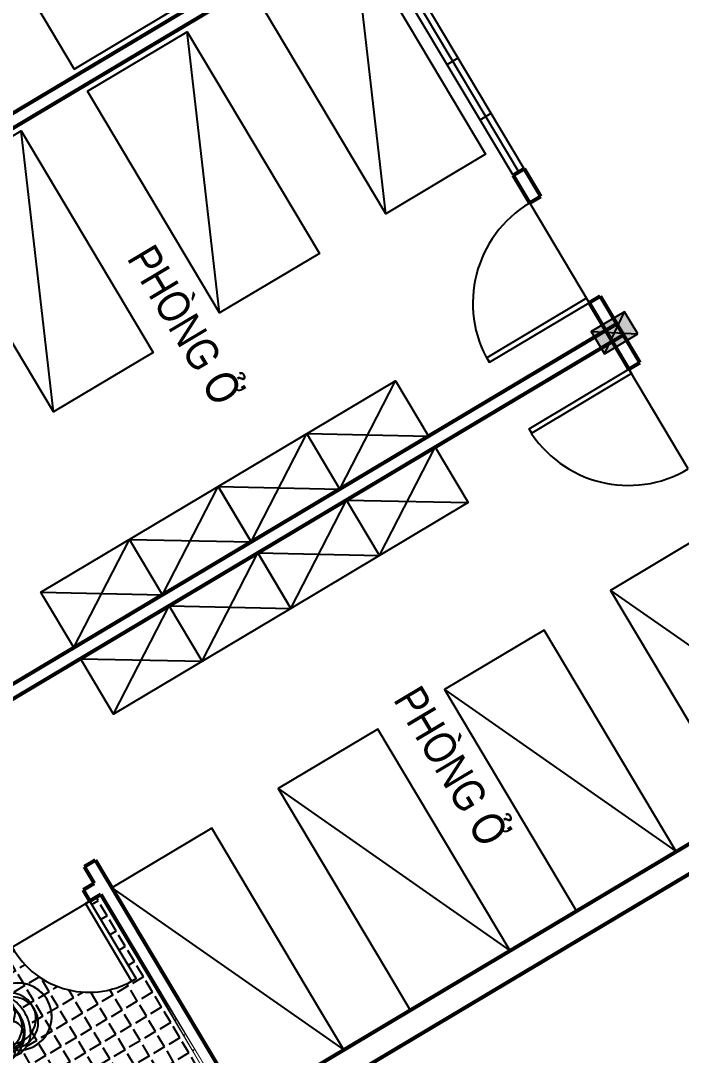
# Model space of a CAD drawing. Header units: millimetres. Extents: x 120 to 288, y 58 to 216.
# Drawn here: x 226.08 to 227.361, y 160.016 to 162.021 of the extents above; entities that cross this region are included whole.
import ezdxf

# ---------------------------------------------------------------- set-up
doc = ezdxf.new("R2010")
doc.units = ezdxf.units.MM
doc.header["$LTSCALE"] = 0.3
doc.header["$MEASUREMENT"] = 0
doc.linetypes.add('DASHDOTX2', pattern=[2, 1, -0.5, 0, -0.5])
doc.layers.get('0').update_dxf_attribs({"linetype": 'CONTINUOUS', "lineweight": 13})
doc.layers.get('DEFPOINTS').update_dxf_attribs({"linetype": 'CONTINUOUS', "lineweight": 13})
for name, color, linetype in [('KT', 8, 'CONTINUOUS'), ('LAYER 1', 1, 'CONTINUOUS'), ('LAYER1', 1, 'CONTINUOUS'), ('Layer2', 4, 'CONTINUOUS'), ('LAYER5', 5, 'CONTINUOUS'), ('LAYER7', 7, 'CONTINUOUS'), ('THIETBI', 25, 'CONTINUOUS'), ('TUONG', 7, 'CONTINUOUS')]:
    doc.layers.add(name, color=color, linetype=linetype)
doc.styles.add('HELVE-KT', font='vhelvcn.TTF')
doc.dimstyles.new('1-400', dxfattribs={"dimtxt": 0.2, "dimasz": 0.12, "dimexe": 0.12, "dimexo": 0.2, "dimgap": 0.12, "dimtad": 1, "dimdec": 3, "dimlfac": 4, "dimzin": 4, "dimdsep": 46, "dimtxsty": 'HELVE-KT', "dimblk1": 'DOT', "dimblk2": 'DOT', "dimsah": 1, "dimcen": -0.18, "dimadec": 3, "dimazin": 0, "dimtfac": 1, "dimtdec": 3, "dimtmove": 2, "dimatfit": 3, "dimldrblk": 'DOT', "dimfxl": 0, "dimtolj": 1, "dimtzin": 4, "dimarcsym": 0})

# ---------------------------------------------------------------- blocks, each defined once
blk = doc.blocks.new('la')
at = {"layer": 'THIETBI', "linetype": 'Continuous'}
for p, q in [((-5933.44379870165, 607096.9278938042), (-5954.657236116378, 607330.2757053494)), ((-5700.095987156405, 607278.0555106837), (-5734.787105645424, 607278.0555106837)), ((-5700.095987156405, 607309.1017654629), (-5700.095987156405, 607252.294578268)), ((-5665.404868668316, 607278.0555106837), (-5700.095987156405, 607278.0555106837)), ((-5445.534738199225, 607330.2757053494), (-5466.748175613953, 607096.9278938042)), ((-5944.168579871206, 607224.2085182804), (-5944.168579871206, 607229.5737794738)), ((-5759.493611915408, 607200.4494683815), (-5715.012812269291, 607200.4494683815)), ((-5759.493611915408, 607183.478718451), (-5759.493611915408, 607200.4494683815)), ((-5719.692424225992, 607191.9640934139), (-5727.825761422886, 607191.9640934139)), ((-5710.190800530276, 607249.5658061604), (-5715.470036458595, 607195.7922466656)), ((-5684.721937854214, 607195.7922466656), (-5690.001173785327, 607249.5658061604)), ((-5685.179162046312, 607200.4494683815), (-5640.698362400195, 607200.4494683815)), ((-5672.366212892717, 607191.9640934139), (-5680.499550089611, 607191.9640934139)), ((-5640.698362400195, 607200.4494683815), (-5640.698362400195, 607183.478718451)), ((-5456.023394444397, 607229.5737794738), (-5456.023394444397, 607224.2085182804)), ((-5700.095987156405, 607139.3547686327), (-5859.314830218813, 607139.3547686327)), ((-5859.31483021858, 607122.3840186977), (-5540.877144096539, 607122.3840186978)), ((-5759.493611915408, 607166.5079685205), (-5759.493611915408, 607183.478718451)), ((-5700.095987156405, 607166.5079685205), (-5759.493611915408, 607166.5079685205)), ((-5727.825761422886, 607174.9933434834), (-5672.366212892717, 607174.9933434834)), ((-5725.552112052588, 607183.478718451), (-5716.678920921309, 607183.478718451)), ((-5640.698362400195, 607166.5079685205), (-5700.095987156405, 607166.5079685205)), ((-5540.87714409679, 607139.3547686327), (-5700.095987156405, 607139.3547686327)), ((-5674.639862261152, 607183.478718451), (-5683.513053392431, 607183.478718451)), ((-5640.698362400195, 607183.478718451), (-5640.698362400195, 607166.5079685205)), ((-5466.748175613953, 607096.9278938042), (-5933.44379870165, 607096.9278938042))]:
    blk.add_line(p, q, dxfattribs=at)
for centre, radius in [((-5700.095987156172, 607278.0555106841), 21.21343741315687), ((-5700.095987156172, 607278.0555106841), 16.9707499305255), ((-5742.522861982834, 607183.4787184515), 16.9707499305255), ((-5657.669112330441, 607183.4787184515), 16.9707499305255)]:
    blk.add_circle(centre, radius, dxfattribs=at)
for centre, radius, start, end in [((-5744.464750194129, 607315.4400154066), 151.686082919052, 126.1394149328383, 150.4377224630194), ((-5716.921617746491, 607277.7234812875), 198.3889853030901, 106.8298526196501, 126.1394149328383), ((-5698.920439606671, 607218.2127808502), 260.5626604476124, 90, 106.8298526196501), ((-5698.920439606671, 607218.2127808502), 260.5626604477563, 73.17014738034992, 90), ((-5680.919261464987, 607277.7234812875), 198.3889853030873, 53.86058506716174, 73.17014738034992), ((-5653.376129020144, 607315.4400154066), 151.686082919055, 29.56227753698059, 53.86058506716174), ((-5786.622446788613, 607339.3522209723), 103.2189295367069, 150.4377224630194, 180), ((-5611.218432424728, 607339.3522209723), 103.2189295367252, 0, 29.56227753698059), ((-5809.756896741826, 607330.2757053499), 144.9003393737205, 180, 190.3888578116886), ((-5786.622446788613, 607339.3522209723), 103.2189295367414, 180, 209.5622775369806), ((-5744.464750194129, 607363.2644265287), 151.6860829190531, 209.5622775369806, 233.8605850671617), ((-5653.376129020144, 607363.2644265287), 151.686082919052, 306.1394149328383, 330.4377224630194), ((-5611.218432424728, 607339.3522209723), 103.2189295367332, 330.4377224630194, 0), ((-5859.31483021858, 607224.2085182809), 84.85374965263226, 180, 270), ((-5716.921617746491, 607400.9809606525), 198.3889853029024, 233.8605850671617, 253.1701473803499), ((-5698.920439606671, 607460.4916610897), 260.5626604475996, 253.1701473803499, 266.458658478582), ((-5719.692424225759, 607196.2067809005), 4.242687482640058, 270, 354.3929373133142), ((-5700.095987156172, 607232.2578273343), 20.03675093646151, 59.74728664221707, 120.2527133577829), ((-5698.920439606671, 607460.4916610897), 260.5626604477354, 273.0264019199498, 286.8298526196501), ((-5680.499550089378, 607196.2067809005), 4.242687482625124, 185.6070626866857, 270), ((-5680.919261464987, 607400.9809606525), 198.3889853030186, 286.8298526196501, 306.1394149328383), ((-5540.877144096557, 607224.2085182809), 84.85374965263226, 270, 0), ((-5859.31483021858, 607224.2085182809), 101.8244995831652, 218.2452544057623, 270), ((-5540.877144096557, 607224.2085182809), 101.8244995831627, 270, 321.7547455942377)]:
    blk.add_arc(centre, radius, start, end, dxfattribs=at)
blk.add_spline([(-5445.534738204817, 607330.275705352), (-5488.399266112272, 607435.7992354915), (-5558.166908814947, 607489.0372223724), (-5649.338553096775, 607517.3672669327), (-5750.853421221862, 607517.367266933), (-5842.025065503458, 607489.0372223728), (-5911.792708206598, 607435.7992354913), (-5950.069890455718, 607366.4471325721), (-5954.657236119176, 607330.275705352)], degree=3, dxfattribs=at)
blk = doc.blocks.new('NXM')
at = {"layer": 'LAYER7', "ltscale": 5}
h = blk.add_hatch(color=256, dxfattribs=at)
h.paths.add_polyline_path([(-121870.6697759322, 340595.8600438889), (-121870.8697759322, 340595.860043889), (-121870.7697759322, 340595.710043889)])
h.paths.add_polyline_path([(-121870.7697759322, 340595.710043889), (-121870.6697759322, 340595.560043889), (-121870.6697759322, 340595.8600438889)])
h.paths.add_polyline_path([(-121870.8697759322, 340595.860043889), (-121870.8697759322, 340595.5600438889), (-121870.7697759322, 340595.710043889)])
h.paths.add_polyline_path([(-121870.7697759322, 340595.7100438889), (-121870.8697759322, 340595.5600438889), (-121870.6697759322, 340595.5600438889)])
at = {"layer": 'THIETBI', "ltscale": 5}
h = blk.add_hatch(dxfattribs=at)
h.set_pattern_fill('ANGLE', color=256, scale=0.5, angle=-1.272221872585407e-14, style=0)
h.set_pattern_definition([(360, (-121874.4697759321, 340601.360043889), (3.367778697655221e-17, 0.1375), [0.1, -0.0375]), (90, (-121874.4697759321, 340601.360043889), (-0.1375, 4.209723372069027e-17), [0.1, -0.0375])])
edge = h.paths.add_edge_path()
edge.add_line((-121872.4697759321, 340602.760043889), (-121872.7205527539, 340602.7600438891))
edge.add_line((-121872.720552754, 340602.7600438891), (-121872.7017179399, 340602.5528609459))
edge.add_ellipse((-121872.8442428671, 340602.5267314312), major_axis=(0.1024600082988851, 0.102460008298885), ratio=0.9999999988555627, start_angle=314.9999999672143, end_angle=325.38885719026274, ccw=False)
edge.add_spline(control_points=[(-121872.6993425293, 340602.5267314312), (-121872.7002680887, 340602.5145390905), (-121872.7032044801, 340602.4758581764), (-121872.7404198005, 340602.4150105864), (-121872.8118297649, 340602.3619420101), (-121872.9045043931, 340602.3346352747), (-121873.0035365723, 340602.3345577035), (-121873.0949407329, 340602.3621530537), (-121873.180861982, 340602.4212287593), (-121873.1985018905, 340602.4886509526), (-121873.2084650218, 340602.5267314312)], knot_values=[0, 0, 0, 0, 36.4611558699869, 115.6751499635459, 203.4350907996118, 298.9068674971734, 400.42173562226, 495.8935123201131, 583.653453155385, 697.5507014357958, 697.5507014357958, 697.5507014357958, 697.5507014357958], degree=3, periodic=0)
edge.add_line((-121873.2084650217, 340602.5267314311), (-121873.1872547971, 340602.7600438891))
edge.add_line((-121873.1872547971, 340602.7600438891), (-121874.1697759322, 340602.760043889))
edge.add_line((-121874.1697759322, 340602.760043889), (-121874.1697759322, 340602.6783725178))
edge.add_line((-121874.1697759322, 340602.6783725178), (-121874.1309011455, 340602.6783725178))
edge.add_arc((-121874.0809011455, 340602.6783725178), 0.05000000000291038, 0, 180, ccw=False)
edge.add_arc((-121874.0809011455, 340602.6783725178), 0.05000000000291038, -180, 0, ccw=False)
edge.add_line((-121874.1309011455, 340602.6783725178), (-121874.1697759322, 340602.6783725178))
edge.add_line((-121874.1697759322, 340602.6783725178), (-121874.1697759322, 340602.3600438891))
edge.add_line((-121874.1697759322, 340602.3600438891), (-121874.4697759322, 340602.3600438891))
edge.add_line((-121874.4697759321, 340602.3600438891), (-121874.4697759321, 340602.0093094486))
edge.add_ellipse((-121874.4472759322, 340602.007340325), major_axis=(0.0159099025959166, 0.0159099025959166), ratio=0.9999999987998787, start_angle=45.00000003438089, end_angle=134.9999999656191, ccw=False)
edge.add_line((-121874.4472759307, 340602.029840325), (-121874.3122759332, 340602.0298403249))
edge.add_ellipse((-121874.3122759321, 340602.007340325), major_axis=(0.01590990257682279, 0.01590990257682279), ratio=0.9999999986131136, start_angle=314.99999996026867, end_angle=405.00000003973133, ccw=False)
edge.add_line((-121874.2897759321, 340602.0073403248), (-121874.2897759321, 340601.9342285646))
edge.add_ellipse((-121874.1402518191, 340601.6844258683), major_axis=(0.2058626336902669, 0.2058626336902668), ratio=0.9999999968645755, start_angle=60.073137736227125, end_angle=75.90342532722917, ccw=False)
edge.add_ellipse((-121874.1087533036, 340601.5674691903), major_axis=(0.2915102284462128, 0.2915102284462128), ratio=0.9999999988377523, start_angle=45.00000003329592, end_angle=60.0731376877938, ccw=False)
edge.add_ellipse((-121874.1087533036, 340601.5674691903), major_axis=(-0.2915102284462117, 0.2915102284462119), ratio=0.999999998837754, start_angle=-60.07313768779369, end_angle=-45.00000003329592, ccw=False)
edge.add_ellipse((-121874.0772547881, 340601.6844258683), major_axis=(0.2058626328327547, 0.2058626328327546), ratio=0.9999999969642842, start_angle=11.968452452006204, end_angle=29.926862413886226, ccw=False)
edge.add_ellipse((-121874.0292078831, 340601.7583225048), major_axis=(0.1435360015145572, 0.1435360015145571), ratio=0.9999999990923826, start_angle=347.49977491656864, end_angle=371.9684524286788, ccw=False)
edge.add_ellipse((-121873.9561888986, 340601.8048403249), major_axis=(0.08231639814443895, 0.08231639814443893), ratio=0.9999999992607727, start_angle=314.9999999788227, end_angle=347.4997749159088, ccw=False)
edge.add_ellipse((-121873.9561888986, 340601.8048403249), major_axis=(-0.08231639814443893, 0.08231639814443895), ratio=0.9999999992607727, start_angle=192.5002250840912, end_angle=225.0000000211773, ccw=False)
edge.add_ellipse((-121874.0292078831, 340601.8513581451), major_axis=(-0.1435360015145571, 0.1435360015145571), ratio=0.9999999990923838, start_angle=168.0315475713212, end_angle=192.5002250834314, ccw=False)
edge.add_ellipse((-121874.0772547881, 340601.9252547815), major_axis=(-0.2058626328327545, 0.2058626328327546), ratio=0.9999999969642844, start_angle=150.0731375861138, end_angle=168.0315475479937, ccw=False)
edge.add_ellipse((-121874.1087533036, 340602.0422114595), major_axis=(0.2915102284462128, 0.2915102284462128), ratio=0.9999999988377523, start_angle=225.0000000332959, end_angle=240.0731376877938, ccw=False)
edge.add_ellipse((-121874.1087533036, 340602.0422114595), major_axis=(-0.2915102284462117, 0.2915102284462119), ratio=0.999999998837754, start_angle=119.92686231220631, end_angle=134.9999999667041, ccw=False)
edge.add_ellipse((-121874.1402518191, 340601.9252547815), major_axis=(-0.2058626336902675, 0.2058626336902676), ratio=0.9999999968645723, start_angle=104.09657467277071, end_angle=119.92686226377279, ccw=False)
edge.add_line((-121874.2897759321, 340601.6754520853), (-121874.2897759321, 340601.6023403249))
edge.add_ellipse((-121874.3122759321, 340601.6023403248), major_axis=(0.0159099025959166, 0.0159099025959166), ratio=0.9999999987998787, start_angle=225.0000000343809, end_angle=314.99999996561905, ccw=False)
edge.add_line((-121874.3122759326, 340601.5798403248), (-121874.4472759304, 340601.5798403248))
edge.add_ellipse((-121874.4472759322, 340601.6023403248), major_axis=(-0.0159099025959166, 0.01590990259591661), ratio=0.9999999987998788, start_angle=45.00000003438089, end_angle=134.9999999656191, ccw=False)
edge.add_line((-121874.4697759321, 340601.6003712011), (-121874.4697759321, 340601.360043889))
edge.add_line((-121874.4697759321, 340601.360043889), (-121872.4697759322, 340601.360043889))
edge.add_line((-121872.4697759322, 340601.360043889), (-121872.4697759321, 340601.4600438889))
edge.add_line((-121872.4697759321, 340601.4600438889), (-121873.1697759322, 340601.4600438889))
edge.add_arc((-121872.4897759322, 340601.480043889), 0.6802940541319764, 88.31531568433758, 181.6846843193015, ccw=False)
edge.add_line((-121872.4697759321, 340602.160043889), (-121872.4697759321, 340602.760043889))
edge = h.paths.add_edge_path(flags=16)
edge.add_line((-121873.5560045929, 340602.6246594446), (-121873.5860054801, 340602.6246594446))
edge.add_ellipse((-121873.8363205932, 340602.6622694447), major_axis=(-0.1789862627049081, 0.1789862627049081), ratio=0.999999999893888, start_angle=216.4554000032151, end_angle=239.2693999915702)
edge.add_line((-121873.5910051836, 340602.7246594447), (-121873.576004593, 340602.7246594447))
edge.add_line((-121873.5760045929, 340602.7246594447), (-121873.5760045929, 340602.7346594447))
edge.add_line((-121873.5760045929, 340602.7346594447), (-121873.5660045929, 340602.7346594447))
edge.add_line((-121873.5660045929, 340602.7346594447), (-121873.5660045929, 340602.7246594448))
edge.add_line((-121873.5660045929, 340602.7246594448), (-121873.5510042073, 340602.7246594448))
edge.add_ellipse((-121873.3056885927, 340602.6622694447), major_axis=(0.1789864041828411, 0.178986404182841), ratio=0.999999999898956, start_angle=120.7305700035395, end_angle=143.5446000034201)
h.paths.add_polyline_path([(-121873.4710045928, 340602.6846594447), (-121873.5110045929, 340602.6846594446), (-121873.5110045929, 340602.6946594447), (-121873.5210045929, 340602.6946594447), (-121873.5210045929, 340602.7146594447), (-121873.5110045929, 340602.7146594447), (-121873.5110045929, 340602.7346594447), (-121873.4710045928, 340602.7346594448), (-121873.4710045928, 340602.7146594448), (-121873.4610045928, 340602.7146594447), (-121873.4610045928, 340602.6946594447), (-121873.4710045928, 340602.6946594447)], flags=16)
h.paths.add_polyline_path([(-121873.631004593, 340602.6846594447), (-121873.671004593, 340602.6846594447), (-121873.671004593, 340602.6946594447), (-121873.681004593, 340602.6946594447), (-121873.681004593, 340602.7146594447), (-121873.671004593, 340602.7146594447), (-121873.671004593, 340602.7346594447), (-121873.631004593, 340602.7346594448), (-121873.631004593, 340602.7146594448), (-121873.621004593, 340602.7146594447), (-121873.621004593, 340602.6946594447), (-121873.631004593, 340602.6946594447)], flags=16)
at = {"layer": 'LAYER5', "color": 163, "linetype": 'Continuous'}
for p, q in [((-121872.4697759313, 340602.160043889), (-121872.4697759313, 340601.4600438889)), ((-121871.9697759323, 340595.7600438881), (-121871.0697759322, 340595.7600438881)), ((-121869.5697759321, 340595.7600438881), (-121870.4697759322, 340595.7600438881)), ((-121869.3197759321, 340595.7600438889), (-121867.3197759321, 340595.7600438889)), ((-121868.8197759321, 340595.7600438889), (-121868.8197759321, 340595.660043889)), ((-121868.3197759321, 340595.7600438889), (-121868.3197759321, 340595.660043889)), ((-121867.3197759321, 340595.7100438889), (-121869.3197759321, 340595.7100438889)), ((-121869.3197759321, 340595.660043889), (-121867.3197759321, 340595.660043889))]:
    blk.add_line(p, q, dxfattribs=at)
for points in [[(-121872.4697759322, 340601.4600438889), (-121872.4697759322, 340601.500043889), (-121873.1697759322, 340601.500043889), (-121873.1697759322, 340601.4600438889)], [(-121871.0697759322, 340595.760043889), (-121871.1097759322, 340595.760043889), (-121871.1097759322, 340596.660043889), (-121871.0697759322, 340596.660043889)], [(-121870.4697759322, 340595.760043889), (-121870.4297759322, 340595.760043889), (-121870.4297759322, 340596.660043889), (-121870.4697759322, 340596.660043889)]]:
    blk.add_lwpolyline(points, close=True, dxfattribs=at)
for centre, radius, start, end in [((-121872.4897759322, 340601.480043889), 0.6802940541195461, 88.31531568430982, 181.6846843224064), ((-121871.0657909792, 340595.760043889), 0.9039176276421879, 90.25259129557408, 180.0000000566959), ((-121870.4737608852, 340595.760043889), 0.9039176276421879, 359.9999999433041, 89.74740870442592)]:
    blk.add_arc(centre, radius, start, end, dxfattribs=at)
at = {"layer": 'LAYER7', "ltscale": 5}
for p, q in [((-121870.8697759322, 340595.860043889), (-121870.6697759322, 340595.560043889)), ((-121870.6697759322, 340595.860043889), (-121870.8697759322, 340595.560043889))]:
    blk.add_line(p, q, dxfattribs=at)
at = {"layer": 'LAYER7', "ltscale": 5, "const_width": 0.03}
for points in [[(-121874.6697759322, 340602.860043889), (-121874.6697759322, 340595.560043889)], [(-121870.8197759322, 340602.860043889), (-121870.8197759322, 340595.660043889)], [(-121870.7197759321, 340602.860043889), (-121870.7197759321, 340595.660043889)], [(-121874.4697759321, 340602.360043889), (-121874.4697759321, 340595.660043889)], [(-121867.0197759322, 340602.360043889), (-121867.0197759322, 340595.660043889)], [(-121866.9197759322, 340602.360043889), (-121866.9197759322, 340595.660043889)], [(-121872.4697759321, 340601.360043889), (-121872.4697759321, 340601.4600438889)], [(-121872.4697759321, 340601.4600438889), (-121872.4697759321, 340601.360043889)], [(-121872.4697759322, 340601.4600438889), (-121872.3697759322, 340601.4600438889)], [(-121872.3697759322, 340601.360043889), (-121872.3697759322, 340601.4600438889)], [(-121872.3697759322, 340601.360043889), (-121872.3697759322, 340601.4600438889)], [(-121872.3697759322, 340601.360043889), (-121872.2197759321, 340601.360043889)], [(-121874.4697759321, 340601.260043889), (-121872.3697759322, 340601.260043889)], [(-121872.4197759322, 340601.260043889), (-121872.2197759321, 340601.260043889)], [(-121871.0697759322, 340595.7600438889), (-121870.7697759322, 340595.7600438889)], [(-121871.0697759322, 340595.760043889), (-121871.0697759322, 340595.660043889)], [(-121870.4697759322, 340595.7600438889), (-121870.7697759322, 340595.7600438889)], [(-121870.4697759322, 340595.760043889), (-121870.4697759322, 340595.660043889)], [(-121869.3197759321, 340595.7600438889), (-121869.5697759321, 340595.7600438889)], [(-121869.5697759321, 340595.760043889), (-121869.5697759321, 340595.660043889)], [(-121871.0697759322, 340595.660043889), (-121870.7697759322, 340595.660043889)], [(-121870.4697759322, 340595.660043889), (-121870.7697759322, 340595.660043889)], [(-121869.3197759321, 340595.660043889), (-121869.5697759321, 340595.660043889)]]:
    blk.add_lwpolyline(points, dxfattribs=at)
blk.add_lwpolyline([(-121874.4697759321, 340601.360043889), (-121872.4697759321, 340601.360043889), (-121872.4697759321, 340601.360043889), (-121874.4697759321, 340601.360043889)], close=True, dxfattribs=at)
at = {"layer": 'LAYER7', "ltscale": 5}
blk.add_lwpolyline([(-121870.8697759322, 340595.560043889), (-121870.6697759322, 340595.560043889), (-121870.6697759322, 340595.860043889), (-121870.8697759322, 340595.860043889)], close=True, dxfattribs=at)
at = {"layer": 'THIETBI', "ltscale": 5}
for p, q in [((-121872.4697759321, 340601.260043889), (-121874.4697759321, 340600.360043889)), ((-121871.3197759322, 340600.560043889), (-121870.8197759322, 340599.7600438889)), ((-121870.8197759322, 340600.560043889), (-121871.3197759322, 340599.7600438889)), ((-121870.7197759321, 340600.560043889), (-121870.2197759321, 340599.7600438889)), ((-121870.2197759321, 340600.560043889), (-121870.7197759321, 340599.7600438889)), ((-121872.4697759321, 340599.7600438889), (-121874.4697759321, 340598.8600438889)), ((-121871.3197759322, 340599.7600438889), (-121870.8197759322, 340598.9600438889)), ((-121870.8197759322, 340599.7600438889), (-121871.3197759322, 340598.9600438889)), ((-121870.7197759321, 340599.7600438889), (-121870.2197759321, 340598.9600438889)), ((-121870.2197759321, 340599.7600438889), (-121870.7197759321, 340598.9600438889)), ((-121869.0697759321, 340599.7600438889), (-121867.0697759321, 340598.8600438889)), ((-121871.3197759322, 340598.9600438889), (-121870.8197759322, 340598.1600438889)), ((-121870.8197759322, 340598.9600438889), (-121871.3197759322, 340598.1600438889)), ((-121870.7197759321, 340598.9600438889), (-121870.2197759321, 340598.1600438889)), ((-121870.2197759321, 340598.9600438889), (-121870.7197759321, 340598.1600438889)), ((-121872.4697759321, 340598.2600438889), (-121874.4697759321, 340597.3600438889)), ((-121869.0697759321, 340598.2600438889), (-121867.0697759321, 340597.3600438889)), ((-121871.3197759322, 340598.160043889), (-121870.8197759322, 340597.3600438889)), ((-121870.8197759322, 340598.160043889), (-121871.3197759322, 340597.3600438889)), ((-121870.7197759321, 340598.160043889), (-121870.2197759321, 340597.3600438889)), ((-121870.2197759321, 340598.160043889), (-121870.7197759321, 340597.3600438889)), ((-121872.4697759321, 340596.760043889), (-121874.4697759321, 340595.860043889)), ((-121869.0697759321, 340596.760043889), (-121867.0697759321, 340595.860043889))]:
    blk.add_line(p, q, dxfattribs=at)
for points in [[(-121874.107604615, 340600.360043889), (-121872.4697759321, 340600.360043889), (-121872.4697759321, 340601.260043889), (-121874.4697759321, 340601.260043889), (-121874.4697759321, 340600.360043889), (-121874.107604615, 340600.360043889)], [(-121870.8536082311, 340600.560043889), (-121870.8197759322, 340600.560043889), (-121870.8197759322, 340598.9600438889), (-121871.3197759322, 340598.9600438889), (-121871.3197759322, 340600.560043889), (-121870.8536082311, 340600.560043889)], [(-121870.2616325397, 340600.560043889), (-121870.2197759321, 340600.560043889), (-121870.2197759321, 340598.9600438889), (-121870.7197759321, 340598.9600438889), (-121870.7197759321, 340600.560043889), (-121870.2616325397, 340600.560043889)], [(-121874.107604615, 340599.7600438889), (-121874.4697759321, 340599.7600438889), (-121874.4697759321, 340598.8600438889), (-121872.4697759321, 340598.8600438889), (-121872.4697759321, 340599.7600438889), (-121874.107604615, 340599.7600438889)], [(-121871.3197759322, 340599.7600438889), (-121870.8197759322, 340599.7600438889)], [(-121870.7197759321, 340599.7600438889), (-121870.2197759321, 340599.7600438889)], [(-121867.1547151122, 340599.7600438889), (-121867.0697759321, 340599.7600438889), (-121867.0697759321, 340598.8600438889), (-121869.0697759321, 340598.8600438889), (-121869.0697759321, 340599.7600438889), (-121867.1547151122, 340599.7600438889)], [(-121871.3197759322, 340598.160043889), (-121870.8197759322, 340598.160043889)], [(-121870.7197759321, 340598.160043889), (-121870.2197759321, 340598.160043889)]]:
    blk.add_lwpolyline(points, dxfattribs=at)
for points in [[(-121871.3197759322, 340598.9600438889), (-121870.8197759322, 340598.9600438889), (-121870.8197759322, 340597.3600438889), (-121871.3197759322, 340597.3600438889)], [(-121870.7197759321, 340598.9600438889), (-121870.2197759321, 340598.9600438889), (-121870.2197759321, 340597.3600438889), (-121870.7197759321, 340597.3600438889)], [(-121874.4697759321, 340598.2600438889), (-121874.4697759321, 340597.3600438889), (-121872.4697759321, 340597.3600438889), (-121872.4697759321, 340598.2600438889)], [(-121867.0697759321, 340598.2600438889), (-121867.0697759321, 340597.3600438889), (-121869.0697759321, 340597.3600438889), (-121869.0697759321, 340598.2600438889)], [(-121866.8697759322, 340598.2600438889), (-121866.8697759322, 340597.3600438889), (-121864.8697759322, 340597.3600438889), (-121864.8697759322, 340598.2600438889)], [(-121874.4697759321, 340596.760043889), (-121874.4697759321, 340595.860043889), (-121872.4697759321, 340595.860043889), (-121872.4697759321, 340596.760043889)], [(-121867.0697759321, 340596.760043889), (-121867.0697759321, 340595.860043889), (-121869.0697759321, 340595.860043889), (-121869.0697759321, 340596.760043889)]]:
    blk.add_lwpolyline(points, close=True, dxfattribs=at)
at = {"layer": 'TUONG', "linetype": 'ByBlock', "ltscale": 5, "const_width": 0.03}
for points in [[(-121872.2197759321, 340601.260043889), (-121872.2197759321, 340601.360043889)], [(-121869.3197759321, 340595.660043889), (-121869.3197759321, 340595.7600438889)]]:
    blk.add_lwpolyline(points, dxfattribs=at)
at = {"layer": 'KT', "xscale": 0.0009999999892897904, "yscale": 0.0009999999310821295, "zscale": 0.001, "rotation": 180}
blk.add_blockref('la', (-121878.6539997017, 341209.8569652807), dxfattribs=at)
at = {"layer": 'LAYER1', "linetype": 'Continuous', "ltscale": 0.05, "char_height": 0.25, "width": 17.4622, "attachment_point": 1, "rotation": 179.99999999999997, "style": 'HELVE-KT'}
for insert in [(-121872.3301894377, 340598.3934399885), (-121868.3357136977, 340598.4149763695)]:
    blk.add_mtext('PHOØNG ÔÛ ', dxfattribs=dict(at, insert=insert))
blk = doc.blocks.new('_DOT')
at = {"color": 0, "linetype": 'ByBlock'}
blk.add_line((-0.5, 0), (-1, 0), dxfattribs=at)
at = {"color": 0, "linetype": 'ByBlock', "const_width": 0.5}
blk.add_lwpolyline([(-0.25, 0, 1), (0.25, 0, 1)], format="xyb", close=True, dxfattribs=at)
blk = doc.blocks.new('*D172')
at = {"layer": 'DEFPOINTS', "color": 0, "lineweight": -2, "ltscale": 5}
for p in [(223.7366803842914, 163.7856713380832), (226.6180238191108, 158.9547003242485), (226.2508802169868, 158.7357241030917)]:
    blk.add_point(p, dxfattribs=at)
at = {"layer": 'LAYER 1', "color": 0, "lineweight": -2, "ltscale": 5}
for p, q in [((223.5649120133952, 163.6832231718738), (223.2664738118342, 163.5052250554731)), ((223.4310037340975, 163.463632932661), (226.1894113172612, 158.8387851256295)), ((226.4462554482146, 158.8522521580391), (226.1478191944491, 158.6742552033661))]:
    blk.add_line(p, q, dxfattribs=at)
at = {"layer": 'LAYER 1', "color": 0, "lineweight": -2, "ltscale": 5, "xscale": 0.12, "yscale": 0.12, "zscale": 0.12}
for p, rotation in [((223.3695348343719, 163.5666939551987), 120.8132059783104), ((226.2508802169868, 158.7357241030917), 300.8132059783104)]:
    blk.add_blockref('_DOT', p, dxfattribs=dict(at, rotation=rotation))
at = {"layer": 'LAYER 1', "color": 0, "ltscale": 5, "insert": (225.0009849296214, 161.2649947924151), "char_height": 0.2, "attachment_point": 5, "rotation": 300.8132059783104, "style": 'HELVE-KT'}
blk.add_mtext('\\A1;22.500', dxfattribs=at)
blk = doc.blocks.new('*D174')
at = {"layer": 'DEFPOINTS', "color": 0, "lineweight": -2, "ltscale": 5}
for p in [(228.5602844469494, 160.0907041589751), (228.7338101830219, 159.7997645150726), (226.6278902742041, 158.9381622890876)]:
    blk.add_point(p, dxfattribs=at)
at = {"layer": 'LAYER 1', "color": 0, "lineweight": -2, "ltscale": 5}
for p, q in [((228.6627326131545, 159.9189357880763), (228.7952790827449, 159.6967034925333)), ((226.9044770328159, 158.7086915449082), (228.6307491604826, 159.7382956153495)), ((226.7303384404092, 158.7663939181888), (226.8628849099997, 158.5441616226458))]:
    blk.add_line(p, q, dxfattribs=at)
at = {"layer": 'LAYER 1', "color": 0, "lineweight": -2, "ltscale": 5, "xscale": 0.12, "yscale": 0.12, "zscale": 0.12}
for p, rotation in [((228.7338101830219, 159.7997645150726), 30.81320597688879), ((226.8014160102766, 158.6472226451851), 210.8132059768888)]:
    blk.add_blockref('_DOT', p, dxfattribs=dict(at, rotation=rotation))
at = {"layer": 'LAYER 1', "color": 0, "ltscale": 5, "insert": (227.6538273333842, 159.4142709840737), "char_height": 0.2, "attachment_point": 5, "rotation": 30.81320597688879, "style": 'HELVE-KT'}
blk.add_mtext('\\A1;9.000', dxfattribs=at)

msp = doc.modelspace()

# ---------------------------------------------------------------- block references
at = {"layer": 'Layer2', "linetype": 'DASHDOTX2', "lineweight": -2, "ltscale": 0.0001, "xscale": 0.2499999999990109, "yscale": 0.2500000000145519, "zscale": 0.25, "rotation": 120.8132059761627}
msp.add_blockref('NXM', (57749.89790208863, 69945.10310378054), dxfattribs=at)

# ---------------------------------------------------------------- dimensions: what is measured, and where the dimension line sits
at = {"layer": 'LAYER 1', "ltscale": 5}
dim = msp.add_linear_dim(base=(226.2508802169868, 158.7357241030917), p1=(223.7366803842914, 163.7856713380831), p2=(226.6180238191108, 158.9547003242485), angle=120.8132059783104, dimstyle='1-400', dxfattribs=at)
dim.commit()
dim.dimension.update_dxf_attribs({"geometry": '*D172', "text_midpoint": (225.0009849296214, 161.2649947924151)})
dim = msp.add_aligned_dim(p1=(226.6278902742041, 158.9381622890876), p2=(228.5602844469494, 160.0907041589751), distance=-0.3387581105650455, dimstyle='1-400', dxfattribs=at)
dim.commit()
dim.dimension.update_dxf_attribs({"geometry": '*D174', "text_midpoint": (227.6538273333842, 159.4142709840737)})

doc.saveas('drawing.dxf')
